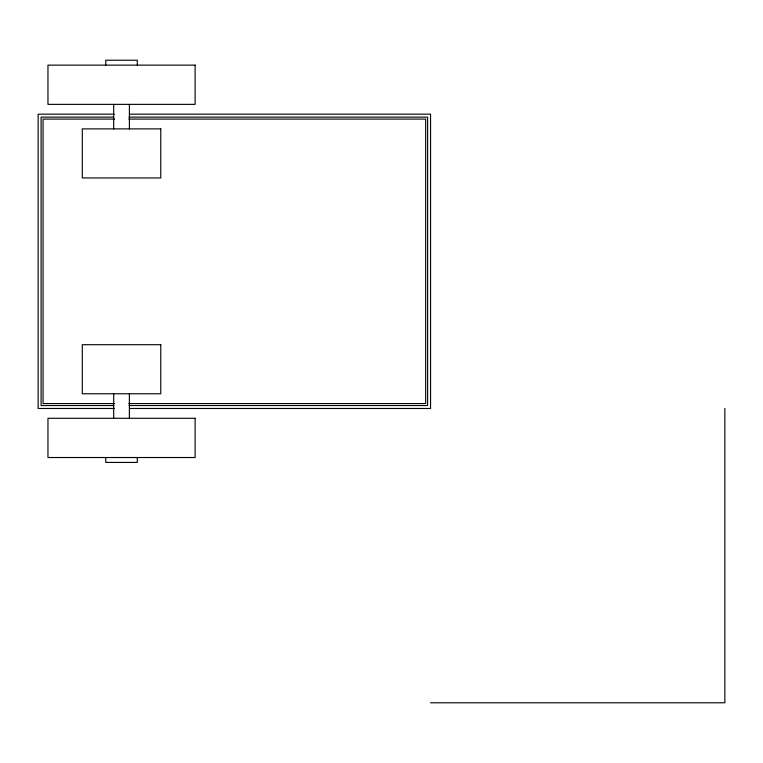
<?xml version="1.0" encoding="UTF-8"?>
<svg xmlns="http://www.w3.org/2000/svg" width="763" height="763" viewBox="0 0 763 763"><rect width="100%" height="100%" fill="white"/><g stroke="black" fill="none" stroke-linecap="round" stroke-linejoin="round"><path stroke-width="1.14" d="M114.25 114.173L38.15 114.173L38.15 408.482L114.25 408.482M129.71 114.173L430.551 114.173L430.551 408.482L129.71 408.482M113.639 117.12L41.097 117.12L41.097 405.534L113.639 405.534M129.1 117.12L427.604 117.12L427.604 405.534L129.1 405.534M114.564 119.085L43.052 119.085L43.052 403.57L114.564 403.57M128.871 119.085L425.649 119.085L425.649 403.57L128.871 403.57M430.551 702.78L724.85 702.78L724.85 408.482M137.302 65.132L137.302 60.22L105.771 60.22L105.771 65.132M137.302 457.523L137.302 462.435L105.771 462.435L105.771 457.523M129.386 104.369L129.386 128.89M129.386 393.765L129.386 418.286M113.687 104.369L113.687 128.89M113.687 393.765L113.687 418.286M195.109 65.132L47.964 65.132L47.964 104.369L195.109 104.369L195.109 65.132M160.774 128.89L82.299 128.89L82.299 177.941L160.774 177.941L160.774 128.89M160.774 344.714L82.299 344.714L82.299 393.765L160.774 393.765L160.774 344.714M195.109 418.286L47.964 418.286L47.964 457.523L195.109 457.523L195.109 418.286"/></g></svg>
